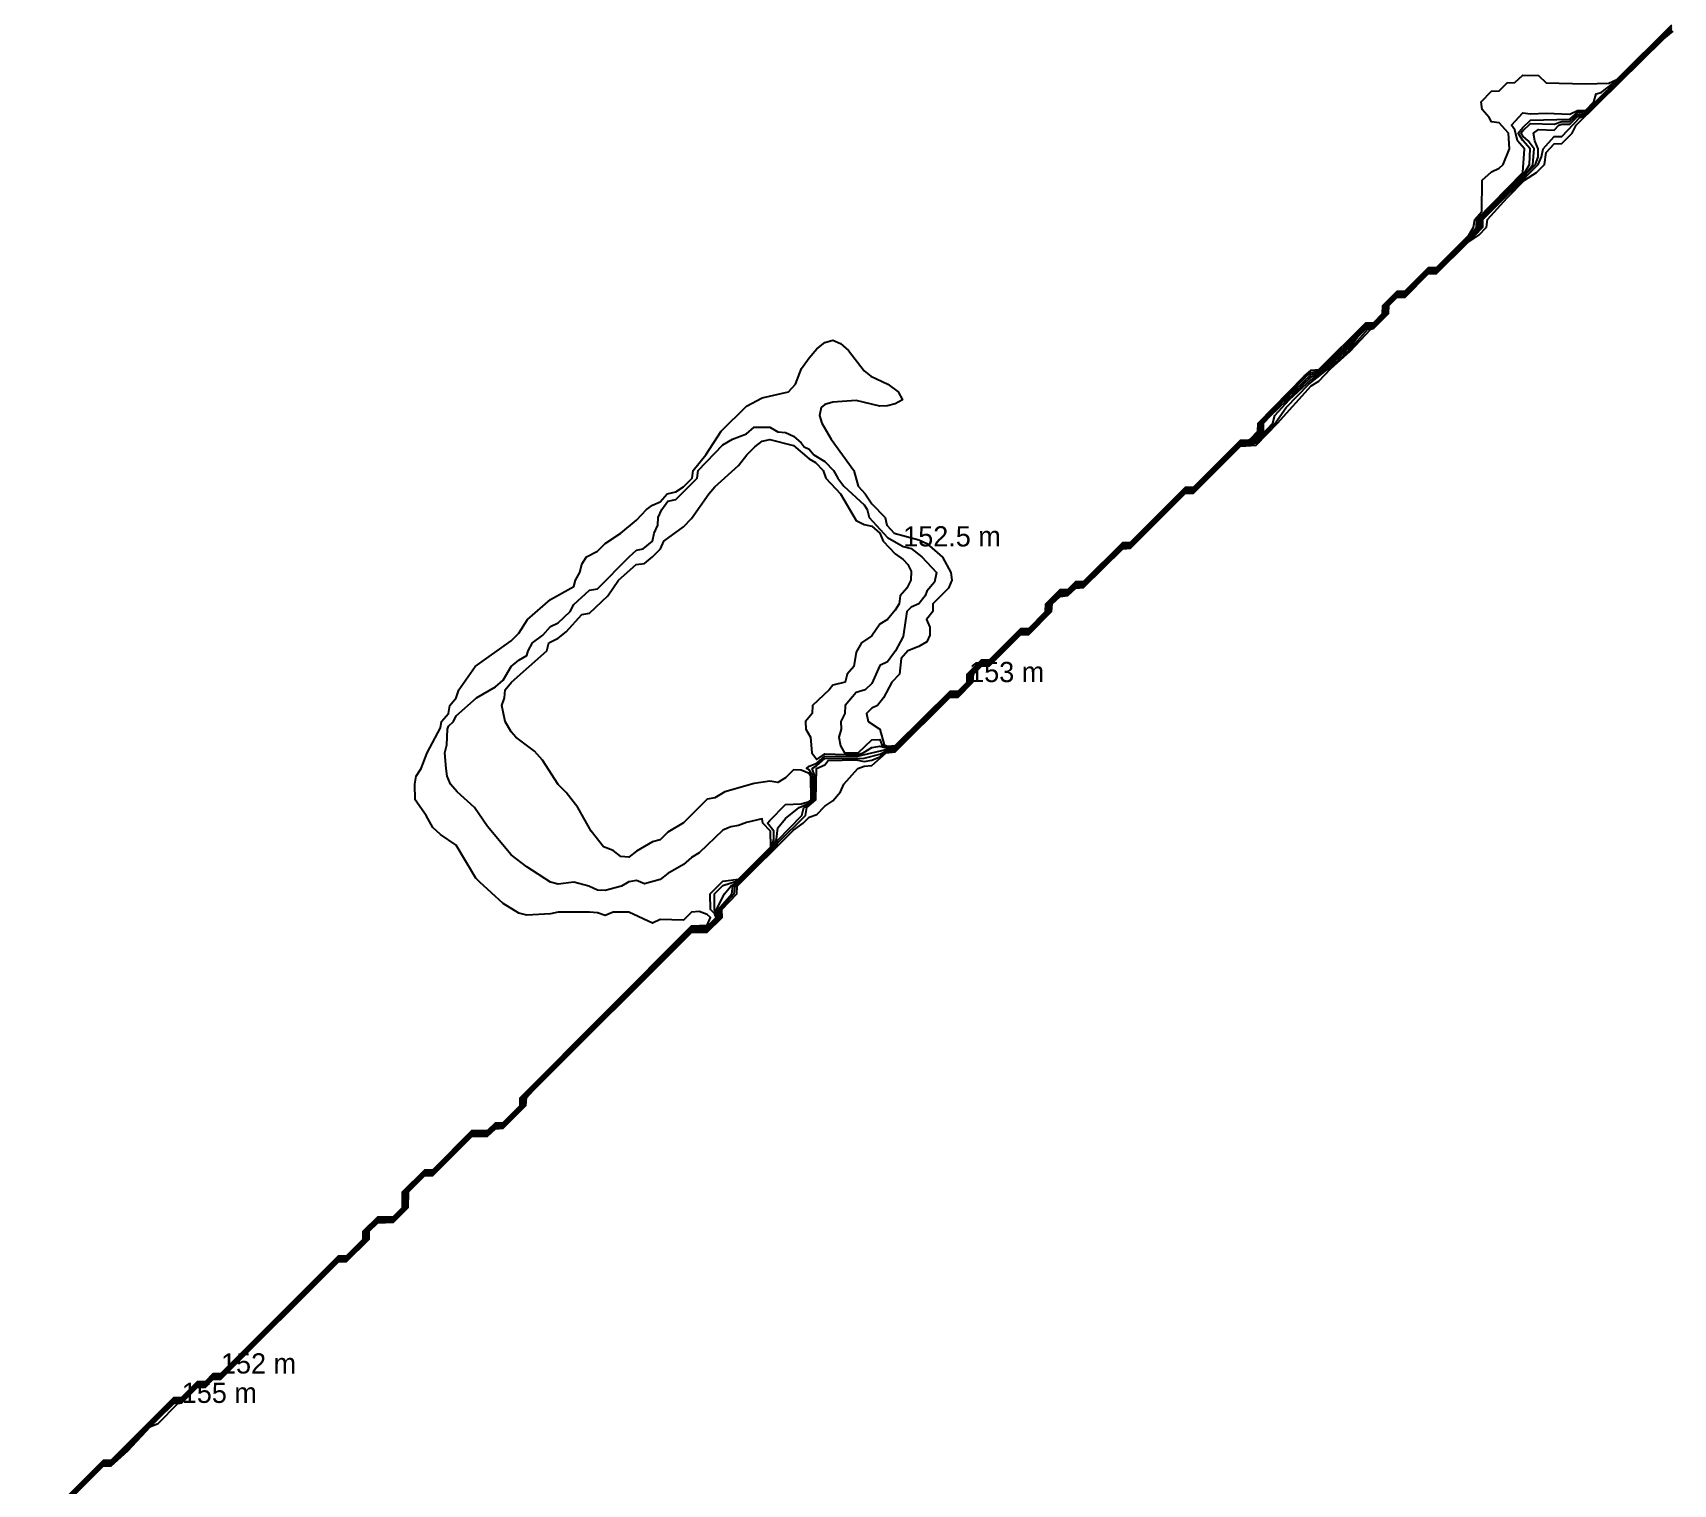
# Model space of a CAD drawing. Header units: metres. Extents: x 1651473 to 1651602, y 8211833 to 8211967.
# Drawn here: x 1651504.14 to 1651519.54, y 8211872.28 to 8211885.9 of the extents above; entities that cross this region are included whole.
import ezdxf

# ---------------------------------------------------------------- set-up
doc = ezdxf.new("R2010")
doc.units = ezdxf.units.M
doc.header["$MEASUREMENT"] = 0
doc.layers.add('Contour_Line_Minor', color=7, linetype='Continuous')
doc.layers.add('FeatureAttribs', color=7, linetype='Continuous')

# ---------------------------------------------------------------- blocks, each defined once
blk = doc.blocks.new('FEATURE')

msp = doc.modelspace()

# ---------------------------------------------------------------- linework, layer by layer
at = {"layer": 'Contour_Line_Minor', "color": 36, "true_color": 0x804000}
for points in [[(1651504.138, 8211871.841, 152), (1651504.801, 8211872.503, 152), (1651504.875, 8211872.503, 152), (1651505.463, 8211873.09, 152), (1651505.537, 8211873.093, 152), (1651505.684, 8211873.241, 152), (1651505.758, 8211873.241, 152), (1651505.831, 8211873.315, 152), (1651505.905, 8211873.315, 152), (1651507.009, 8211874.418, 152), (1651507.083, 8211874.419, 152), (1651507.241, 8211874.577, 152), (1651507.241, 8211874.651, 152), (1651507.377, 8211874.786, 152), (1651507.524, 8211874.787, 152), (1651507.609, 8211874.872, 152), (1651507.61, 8211875.019, 152), (1651507.819, 8211875.227, 152), (1651507.892, 8211875.228, 152), (1651508.261, 8211875.596, 152), (1651508.408, 8211875.597, 152), (1651508.481, 8211875.669, 152), (1651508.555, 8211875.67, 152), (1651508.714, 8211875.829, 152), (1651508.714, 8211875.902, 152), (1651510.322, 8211877.516, 152), (1651510.47, 8211877.522, 152), (1651510.499, 8211877.595, 152), (1651510.469, 8211877.624, 152), (1651510.395, 8211877.652, 152), (1651510.322, 8211877.644, 152), (1651510.248, 8211877.571, 152), (1651510.027, 8211877.575, 152), (1651509.954, 8211877.542, 152), (1651509.733, 8211877.646, 152), (1651509.585, 8211877.645, 152), (1651509.512, 8211877.614, 152), (1651509.438, 8211877.64, 152), (1651509.365, 8211877.644, 152), (1651509.07, 8211877.646, 152), (1651508.997, 8211877.629, 152), (1651508.776, 8211877.617, 152), (1651508.702, 8211877.636, 152), (1651508.555, 8211877.726, 152), (1651508.334, 8211877.925, 152), (1651508.296, 8211877.963, 152), (1651508.113, 8211878.274, 152), (1651507.966, 8211878.374, 152), (1651507.892, 8211878.439, 152), (1651507.831, 8211878.552, 152), (1651507.727, 8211878.699, 152), (1651507.725, 8211878.847, 152), (1651507.736, 8211878.92, 152), (1651507.784, 8211878.994, 152), (1651507.84, 8211879.141, 152), (1651507.966, 8211879.376, 152), (1651507.974, 8211879.435, 152), (1651508.041, 8211879.509, 152), (1651508.052, 8211879.583, 152), (1651508.114, 8211879.656, 152), (1651508.139, 8211879.73, 152), (1651508.292, 8211879.951, 152), (1651508.629, 8211880.192, 152), (1651508.702, 8211880.264, 152), (1651508.781, 8211880.392, 152), (1651508.997, 8211880.58, 152), (1651509.217, 8211880.702, 152), (1651509.232, 8211880.76, 152), (1651509.273, 8211880.834, 152), (1651509.291, 8211880.911, 152), (1651509.337, 8211880.981, 152), (1651509.438, 8211881.034, 152), (1651509.512, 8211881.104, 152), (1651509.658, 8211881.202, 152), (1651509.806, 8211881.325, 152), (1651509.898, 8211881.423, 152), (1651509.954, 8211881.466, 152), (1651510.027, 8211881.497, 152), (1651510.092, 8211881.57, 152), (1651510.174, 8211881.589, 152), (1651510.248, 8211881.637, 152), (1651510.328, 8211881.717, 152), (1651510.337, 8211881.791, 152), (1651510.457, 8211881.938, 152), (1651510.601, 8211882.159, 152), (1651510.837, 8211882.394, 152), (1651510.984, 8211882.471, 152), (1651511.232, 8211882.527, 152), (1651511.299, 8211882.601, 152), (1651511.353, 8211882.748, 152), (1651511.426, 8211882.848, 152), (1651511.499, 8211882.932, 152), (1651511.573, 8211882.992, 152), (1651511.647, 8211883.012, 152), (1651511.72, 8211882.982, 152), (1651511.794, 8211882.917, 152), (1651511.941, 8211882.725, 152), (1651512.004, 8211882.674, 152), (1651512.164, 8211882.601, 152), (1651512.262, 8211882.527, 152), (1651512.302, 8211882.453, 152), (1651512.235, 8211882.414, 152), (1651512.162, 8211882.396, 152), (1651512.088, 8211882.393, 152), (1651511.867, 8211882.447, 152), (1651511.647, 8211882.431, 152), (1651511.573, 8211882.409, 152), (1651511.538, 8211882.38, 152), (1651511.524, 8211882.306, 152), (1651511.546, 8211882.233, 152), (1651511.634, 8211882.085, 152), (1651511.846, 8211881.791, 152), (1651511.887, 8211881.644, 152), (1651511.952, 8211881.57, 152), (1651512.015, 8211881.476, 152), (1651512.14, 8211881.349, 152), (1651512.154, 8211881.276, 152), (1651512.225, 8211881.202, 152), (1651512.456, 8211881.139, 152), (1651512.53, 8211881.106, 152), (1651512.677, 8211880.977, 152), (1651512.757, 8211880.834, 152), (1651512.764, 8211880.76, 152), (1651512.735, 8211880.687, 152), (1651512.586, 8211880.54, 152), (1651512.586, 8211880.466, 152), (1651512.527, 8211880.392, 152), (1651512.56, 8211880.319, 152), (1651512.558, 8211880.245, 152), (1651512.53, 8211880.181, 152), (1651512.456, 8211880.137, 152), (1651512.353, 8211880.098, 152), (1651512.29, 8211880.024, 152), (1651512.273, 8211879.877, 152), (1651512.203, 8211879.804, 152), (1651512.125, 8211879.656, 152), (1651512.069, 8211879.583, 152), (1651512.015, 8211879.559, 152), (1651511.964, 8211879.509, 152), (1651511.979, 8211879.435, 152), (1651512.09, 8211879.362, 152), (1651512.131, 8211879.215, 152), (1651512.162, 8211879.203, 152), (1651512.235, 8211879.21, 152), (1651512.751, 8211879.718, 152), (1651512.824, 8211879.718, 152), (1651512.91, 8211879.804, 152), (1651512.91, 8211879.877, 152), (1651513.045, 8211880.012, 152), (1651513.119, 8211880.012, 152), (1651513.413, 8211880.307, 152), (1651513.487, 8211880.307, 152), (1651513.646, 8211880.466, 152), (1651513.647, 8211880.54, 152), (1651513.781, 8211880.673, 152), (1651513.855, 8211880.674, 152), (1651513.928, 8211880.747, 152), (1651514.002, 8211880.748, 152), (1651514.37, 8211881.115, 152), (1651514.444, 8211881.116, 152), (1651514.959, 8211881.632, 152), (1651515.033, 8211881.633, 152), (1651515.474, 8211882.075, 152), (1651515.548, 8211882.076, 152), (1651515.566, 8211882.085, 152), (1651515.639, 8211882.159, 152), (1651515.64, 8211882.233, 152), (1651516.072, 8211882.674, 152), (1651516.137, 8211882.73, 152), (1651516.21, 8211882.738, 152), (1651516.652, 8211883.175, 152), (1651516.726, 8211883.18, 152), (1651516.809, 8211883.263, 152), (1651516.81, 8211883.337, 152), (1651516.946, 8211883.473, 152), (1651517.02, 8211883.476, 152), (1651517.241, 8211883.695, 152), (1651517.314, 8211883.695, 152), (1651517.619, 8211883.999, 152), (1651517.662, 8211884.073, 152), (1651517.676, 8211884.146, 152), (1651517.742, 8211884.22, 152), (1651517.745, 8211884.514, 152), (1651517.83, 8211884.593, 152), (1651517.903, 8211884.626, 152), (1651517.942, 8211884.662, 152), (1651517.999, 8211884.809, 152), (1651517.99, 8211884.956, 152), (1651517.903, 8211885.053, 152), (1651517.83, 8211885.062, 152), (1651517.809, 8211885.103, 152), (1651517.743, 8211885.177, 152), (1651517.735, 8211885.251, 152), (1651517.83, 8211885.351, 152), (1651517.903, 8211885.354, 152), (1651517.977, 8211885.427, 152), (1651518.05, 8211885.43, 152), (1651518.124, 8211885.499, 152), (1651518.271, 8211885.498, 152), (1651518.345, 8211885.429, 152), (1651518.713, 8211885.418, 152), (1651518.934, 8211885.424, 152), (1651519.007, 8211885.459, 152), (1651519.523, 8211885.972, 152)], [(1651504.138, 8211871.833, 152.5), (1651504.801, 8211872.494, 152.5), (1651504.875, 8211872.494, 152.5), (1651505.463, 8211873.078, 152.5), (1651505.537, 8211873.084, 152.5), (1651505.684, 8211873.232, 152.5), (1651505.758, 8211873.232, 152.5), (1651505.831, 8211873.306, 152.5), (1651505.905, 8211873.306, 152.5), (1651507.009, 8211874.409, 152.5), (1651507.083, 8211874.41, 152.5), (1651507.25, 8211874.577, 152.5), (1651507.25, 8211874.651, 152.5), (1651507.377, 8211874.777, 152.5), (1651507.524, 8211874.778, 152.5), (1651507.618, 8211874.872, 152.5), (1651507.619, 8211875.019, 152.5), (1651507.819, 8211875.218, 152.5), (1651507.892, 8211875.218, 152.5), (1651508.261, 8211875.586, 152.5), (1651508.408, 8211875.588, 152.5), (1651508.481, 8211875.66, 152.5), (1651508.555, 8211875.661, 152.5), (1651508.723, 8211875.829, 152.5), (1651508.724, 8211875.902, 152.5), (1651510.322, 8211877.506, 152.5), (1651510.469, 8211877.51, 152.5), (1651510.553, 8211877.595, 152.5), (1651510.542, 8211877.628, 152.5), (1651510.501, 8211877.669, 152.5), (1651510.496, 8211877.816, 152.5), (1651510.616, 8211877.936, 152.5), (1651510.763, 8211877.954, 152.5), (1651511.065, 8211878.258, 152.5), (1651511.062, 8211878.405, 152.5), (1651510.99, 8211878.479, 152.5), (1651510.984, 8211878.52, 152.5), (1651510.837, 8211878.487, 152.5), (1651510.763, 8211878.458, 152.5), (1651510.69, 8211878.447, 152.5), (1651510.616, 8211878.415, 152.5), (1651510.395, 8211878.202, 152.5), (1651510.322, 8211878.159, 152.5), (1651510.248, 8211878.092, 152.5), (1651510.101, 8211878.007, 152.5), (1651510.027, 8211877.951, 152.5), (1651509.88, 8211877.911, 152.5), (1651509.806, 8211877.941, 152.5), (1651509.733, 8211877.93, 152.5), (1651509.666, 8211877.89, 152.5), (1651509.512, 8211877.847, 152.5), (1651509.438, 8211877.852, 152.5), (1651509.358, 8211877.89, 152.5), (1651509.217, 8211877.925, 152.5), (1651509.07, 8211877.907, 152.5), (1651508.997, 8211877.927, 152.5), (1651508.776, 8211878.069, 152.5), (1651508.629, 8211878.183, 152.5), (1651508.408, 8211878.448, 152.5), (1651508.284, 8211878.626, 152.5), (1651508.121, 8211878.773, 152.5), (1651508.058, 8211878.847, 152.5), (1651508.029, 8211878.92, 152.5), (1651508.018, 8211878.994, 152.5), (1651508.006, 8211879.141, 152.5), (1651508.025, 8211879.215, 152.5), (1651508.031, 8211879.362, 152.5), (1651508.04, 8211879.391, 152.5), (1651508.086, 8211879.435, 152.5), (1651508.113, 8211879.488, 152.5), (1651508.303, 8211879.656, 152.5), (1651508.481, 8211879.759, 152.5), (1651508.555, 8211879.823, 152.5), (1651508.629, 8211879.949, 152.5), (1651508.702, 8211880.011, 152.5), (1651508.776, 8211880.053, 152.5), (1651508.787, 8211880.098, 152.5), (1651508.83, 8211880.172, 152.5), (1651508.927, 8211880.245, 152.5), (1651508.997, 8211880.327, 152.5), (1651509.07, 8211880.359, 152.5), (1651509.182, 8211880.466, 152.5), (1651509.217, 8211880.532, 152.5), (1651509.365, 8211880.667, 152.5), (1651509.438, 8211880.678, 152.5), (1651509.736, 8211880.981, 152.5), (1651509.806, 8211881.041, 152.5), (1651509.867, 8211881.055, 152.5), (1651509.956, 8211881.128, 152.5), (1651509.97, 8211881.202, 152.5), (1651510.007, 8211881.276, 152.5), (1651510.01, 8211881.349, 152.5), (1651510.042, 8211881.423, 152.5), (1651510.101, 8211881.501, 152.5), (1651510.174, 8211881.519, 152.5), (1651510.374, 8211881.717, 152.5), (1651510.384, 8211881.791, 152.5), (1651510.616, 8211882.032, 152.5), (1651510.706, 8211882.085, 152.5), (1651510.837, 8211882.134, 152.5), (1651510.91, 8211882.197, 152.5), (1651511.058, 8211882.196, 152.5), (1651511.131, 8211882.154, 152.5), (1651511.205, 8211882.145, 152.5), (1651511.278, 8211882.112, 152.5), (1651511.352, 8211882.05, 152.5), (1651511.379, 8211882.012, 152.5), (1651511.426, 8211881.989, 152.5), (1651511.471, 8211881.938, 152.5), (1651511.573, 8211881.873, 152.5), (1651511.655, 8211881.791, 152.5), (1651511.694, 8211881.717, 152.5), (1651511.751, 8211881.644, 152.5), (1651511.941, 8211881.468, 152.5), (1651511.972, 8211881.423, 152.5), (1651511.99, 8211881.349, 152.5), (1651512.162, 8211881.16, 152.5), (1651512.309, 8211881.077, 152.5), (1651512.383, 8211881.057, 152.5), (1651512.485, 8211880.981, 152.5), (1651512.62, 8211880.834, 152.5), (1651512.603, 8211880.742, 152.5), (1651512.53, 8211880.656, 152.5), (1651512.516, 8211880.613, 152.5), (1651512.456, 8211880.537, 152.5), (1651512.383, 8211880.506, 152.5), (1651512.344, 8211880.466, 152.5), (1651512.309, 8211880.232, 152.5), (1651512.237, 8211880.098, 152.5), (1651512.162, 8211879.994, 152.5), (1651512.088, 8211879.959, 152.5), (1651512.015, 8211879.791, 152.5), (1651511.953, 8211879.73, 152.5), (1651511.867, 8211879.707, 152.5), (1651511.764, 8211879.583, 152.5), (1651511.76, 8211879.509, 152.5), (1651511.724, 8211879.435, 152.5), (1651511.727, 8211879.362, 152.5), (1651511.706, 8211879.288, 152.5), (1651511.72, 8211879.207, 152.5), (1651511.758, 8211879.141, 152.5), (1651511.885, 8211879.141, 152.5), (1651512.015, 8211879.263, 152.5), (1651512.088, 8211879.266, 152.5), (1651512.107, 8211879.215, 152.5), (1651512.162, 8211879.193, 152.5), (1651512.235, 8211879.2, 152.5), (1651512.751, 8211879.709, 152.5), (1651512.824, 8211879.709, 152.5), (1651512.919, 8211879.804, 152.5), (1651512.92, 8211879.877, 152.5), (1651513.045, 8211880.003, 152.5), (1651513.119, 8211880.003, 152.5), (1651513.413, 8211880.298, 152.5), (1651513.487, 8211880.298, 152.5), (1651513.655, 8211880.466, 152.5), (1651513.658, 8211880.54, 152.5), (1651513.781, 8211880.663, 152.5), (1651513.855, 8211880.665, 152.5), (1651513.928, 8211880.737, 152.5), (1651514.002, 8211880.739, 152.5), (1651514.37, 8211881.105, 152.5), (1651514.444, 8211881.107, 152.5), (1651514.959, 8211881.623, 152.5), (1651515.033, 8211881.623, 152.5), (1651515.474, 8211882.066, 152.5), (1651515.548, 8211882.066, 152.5), (1651515.584, 8211882.085, 152.5), (1651515.656, 8211882.159, 152.5), (1651515.657, 8211882.233, 152.5), (1651516.095, 8211882.674, 152.5), (1651516.137, 8211882.711, 152.5), (1651516.21, 8211882.724, 152.5), (1651516.468, 8211882.969, 152.5), (1651516.652, 8211883.161, 152.5), (1651516.726, 8211883.171, 152.5), (1651516.818, 8211883.263, 152.5), (1651516.819, 8211883.337, 152.5), (1651516.946, 8211883.464, 152.5), (1651517.02, 8211883.466, 152.5), (1651517.241, 8211883.686, 152.5), (1651517.314, 8211883.686, 152.5), (1651517.631, 8211883.999, 152.5), (1651517.69, 8211884.073, 152.5), (1651517.695, 8211884.146, 152.5), (1651518.127, 8211884.588, 152.5), (1651518.142, 8211884.809, 152.5), (1651518.074, 8211884.883, 152.5), (1651518.05, 8211884.988, 152.5), (1651518.018, 8211885.03, 152.5), (1651518.124, 8211885.147, 152.5), (1651518.198, 8211885.136, 152.5), (1651518.345, 8211885.144, 152.5), (1651518.566, 8211885.133, 152.5), (1651518.639, 8211885.168, 152.5), (1651518.713, 8211885.17, 152.5), (1651518.793, 8211885.251, 152.5), (1651518.814, 8211885.324, 152.5), (1651518.86, 8211885.338, 152.5), (1651519.007, 8211885.45, 152.5), (1651519.523, 8211885.962, 152.5)], [(1651504.138, 8211871.824, 153), (1651504.801, 8211872.485, 153), (1651504.875, 8211872.485, 153), (1651505.463, 8211873.067, 153), (1651505.537, 8211873.075, 153), (1651505.684, 8211873.223, 153), (1651505.758, 8211873.223, 153), (1651505.831, 8211873.297, 153), (1651505.905, 8211873.297, 153), (1651507.009, 8211874.4, 153), (1651507.083, 8211874.401, 153), (1651507.259, 8211874.577, 153), (1651507.259, 8211874.651, 153), (1651507.377, 8211874.767, 153), (1651507.524, 8211874.769, 153), (1651507.627, 8211874.872, 153), (1651507.629, 8211875.019, 153), (1651507.819, 8211875.209, 153), (1651507.892, 8211875.209, 153), (1651508.261, 8211875.577, 153), (1651508.408, 8211875.579, 153), (1651508.481, 8211875.65, 153), (1651508.555, 8211875.653, 153), (1651508.732, 8211875.829, 153), (1651508.734, 8211875.902, 153), (1651510.322, 8211877.495, 153), (1651510.469, 8211877.499, 153), (1651510.564, 8211877.595, 153), (1651510.536, 8211877.669, 153), (1651510.538, 8211877.816, 153), (1651510.616, 8211877.895, 153), (1651510.763, 8211877.943, 153), (1651511.077, 8211878.258, 153), (1651511.093, 8211878.331, 153), (1651511.093, 8211878.405, 153), (1651511.035, 8211878.479, 153), (1651511.058, 8211878.505, 153), (1651511.205, 8211878.654, 153), (1651511.352, 8211878.662, 153), (1651511.426, 8211878.682, 153), (1651511.444, 8211878.699, 153), (1651511.441, 8211878.92, 153), (1651511.426, 8211878.947, 153), (1651511.352, 8211878.978, 153), (1651511.278, 8211878.98, 153), (1651511.205, 8211878.905, 153), (1651511.131, 8211878.863, 153), (1651511.058, 8211878.874, 153), (1651510.91, 8211878.852, 153), (1651510.633, 8211878.773, 153), (1651510.542, 8211878.717, 153), (1651510.469, 8211878.706, 153), (1651510.248, 8211878.482, 153), (1651510.101, 8211878.395, 153), (1651510.027, 8211878.324, 153), (1651509.954, 8211878.304, 153), (1651509.806, 8211878.217, 153), (1651509.733, 8211878.16, 153), (1651509.659, 8211878.167, 153), (1651509.585, 8211878.225, 153), (1651509.497, 8211878.258, 153), (1651509.379, 8211878.405, 153), (1651509.256, 8211878.626, 153), (1651509.144, 8211878.768, 153), (1651509.07, 8211878.843, 153), (1651508.923, 8211879.071, 153), (1651508.849, 8211879.155, 153), (1651508.674, 8211879.288, 153), (1651508.629, 8211879.337, 153), (1651508.572, 8211879.435, 153), (1651508.541, 8211879.583, 153), (1651508.566, 8211879.656, 153), (1651508.573, 8211879.73, 153), (1651508.633, 8211879.804, 153), (1651508.965, 8211880.098, 153), (1651508.981, 8211880.172, 153), (1651509.07, 8211880.215, 153), (1651509.144, 8211880.277, 153), (1651509.291, 8211880.438, 153), (1651509.365, 8211880.45, 153), (1651509.535, 8211880.613, 153), (1651509.636, 8211880.76, 153), (1651509.801, 8211880.908, 153), (1651509.88, 8211880.916, 153), (1651509.957, 8211880.981, 153), (1651510.03, 8211881.055, 153), (1651510.063, 8211881.128, 153), (1651510.248, 8211881.262, 153), (1651510.322, 8211881.338, 153), (1651510.483, 8211881.57, 153), (1651510.542, 8211881.637, 153), (1651510.763, 8211881.836, 153), (1651510.842, 8211881.938, 153), (1651510.916, 8211882.012, 153), (1651510.984, 8211882.065, 153), (1651511.058, 8211882.08, 153), (1651511.278, 8211882.026, 153), (1651511.426, 8211881.899, 153), (1651511.485, 8211881.865, 153), (1651511.559, 8211881.791, 153), (1651511.584, 8211881.717, 153), (1651511.72, 8211881.57, 153), (1651511.867, 8211881.322, 153), (1651511.941, 8211881.284, 153), (1651512.015, 8211881.267, 153), (1651512.088, 8211881.203, 153), (1651512.122, 8211881.128, 153), (1651512.235, 8211881.009, 153), (1651512.309, 8211880.955, 153), (1651512.353, 8211880.908, 153), (1651512.383, 8211880.845, 153), (1651512.382, 8211880.76, 153), (1651512.344, 8211880.687, 153), (1651512.279, 8211880.613, 153), (1651512.27, 8211880.54, 153), (1651512.235, 8211880.479, 153), (1651512.162, 8211880.391, 153), (1651512.088, 8211880.348, 153), (1651512.015, 8211880.239, 153), (1651511.918, 8211880.172, 153), (1651511.867, 8211880.084, 153), (1651511.846, 8211879.951, 153), (1651511.782, 8211879.877, 153), (1651511.765, 8211879.804, 153), (1651511.647, 8211879.774, 153), (1651511.614, 8211879.73, 153), (1651511.456, 8211879.583, 153), (1651511.455, 8211879.509, 153), (1651511.391, 8211879.435, 153), (1651511.395, 8211879.362, 153), (1651511.44, 8211879.288, 153), (1651511.45, 8211879.141, 153), (1651511.499, 8211879.077, 153), (1651511.573, 8211879.131, 153), (1651511.867, 8211879.12, 153), (1651511.932, 8211879.141, 153), (1651512.015, 8211879.19, 153), (1651512.088, 8211879.203, 153), (1651512.162, 8211879.184, 153), (1651512.235, 8211879.189, 153), (1651512.751, 8211879.699, 153), (1651512.824, 8211879.7, 153), (1651512.928, 8211879.804, 153), (1651512.93, 8211879.877, 153), (1651513.045, 8211879.993, 153), (1651513.119, 8211879.994, 153), (1651513.413, 8211880.288, 153), (1651513.487, 8211880.289, 153), (1651513.664, 8211880.466, 153), (1651513.668, 8211880.54, 153), (1651513.781, 8211880.653, 153), (1651513.855, 8211880.655, 153), (1651513.928, 8211880.727, 153), (1651514.002, 8211880.73, 153), (1651514.37, 8211881.096, 153), (1651514.444, 8211881.098, 153), (1651514.959, 8211881.614, 153), (1651515.033, 8211881.614, 153), (1651515.474, 8211882.056, 153), (1651515.548, 8211882.057, 153), (1651515.601, 8211882.085, 153), (1651515.673, 8211882.159, 153), (1651515.673, 8211882.233, 153), (1651515.842, 8211882.405, 153), (1651516.137, 8211882.691, 153), (1651516.21, 8211882.711, 153), (1651516.486, 8211882.969, 153), (1651516.652, 8211883.148, 153), (1651516.726, 8211883.162, 153), (1651516.827, 8211883.263, 153), (1651516.829, 8211883.337, 153), (1651516.946, 8211883.454, 153), (1651517.02, 8211883.456, 153), (1651517.241, 8211883.677, 153), (1651517.314, 8211883.677, 153), (1651517.643, 8211883.999, 153), (1651517.705, 8211884.073, 153), (1651517.708, 8211884.146, 153), (1651518.145, 8211884.588, 153), (1651518.189, 8211884.662, 153), (1651518.193, 8211884.809, 153), (1651518.124, 8211884.887, 153), (1651518.083, 8211884.956, 153), (1651518.124, 8211885.009, 153), (1651518.198, 8211885.077, 153), (1651518.566, 8211885.087, 153), (1651518.639, 8211885.149, 153), (1651518.713, 8211885.158, 153), (1651519.523, 8211885.952, 153)], [(1651504.138, 8211871.815, 153.5), (1651504.801, 8211872.476, 153.5), (1651504.875, 8211872.477, 153.5), (1651505.463, 8211873.056, 153.5), (1651505.537, 8211873.066, 153.5), (1651505.684, 8211873.214, 153.5), (1651505.758, 8211873.214, 153.5), (1651505.831, 8211873.288, 153.5), (1651505.905, 8211873.288, 153.5), (1651507.009, 8211874.39, 153.5), (1651507.083, 8211874.392, 153.5), (1651507.268, 8211874.577, 153.5), (1651507.268, 8211874.651, 153.5), (1651507.377, 8211874.758, 153.5), (1651507.524, 8211874.76, 153.5), (1651507.636, 8211874.872, 153.5), (1651507.638, 8211875.019, 153.5), (1651507.819, 8211875.2, 153.5), (1651507.892, 8211875.2, 153.5), (1651508.261, 8211875.567, 153.5), (1651508.408, 8211875.57, 153.5), (1651508.481, 8211875.641, 153.5), (1651508.555, 8211875.644, 153.5), (1651508.741, 8211875.829, 153.5), (1651508.744, 8211875.902, 153.5), (1651510.322, 8211877.485, 153.5), (1651510.469, 8211877.488, 153.5), (1651510.575, 8211877.595, 153.5), (1651510.556, 8211877.669, 153.5), (1651510.63, 8211877.816, 153.5), (1651510.691, 8211877.89, 153.5), (1651510.763, 8211877.931, 153.5), (1651511.089, 8211878.258, 153.5), (1651511.118, 8211878.331, 153.5), (1651511.131, 8211878.437, 153.5), (1651511.205, 8211878.524, 153.5), (1651511.332, 8211878.626, 153.5), (1651511.426, 8211878.667, 153.5), (1651511.459, 8211878.699, 153.5), (1651511.46, 8211878.92, 153.5), (1651511.426, 8211878.981, 153.5), (1651511.401, 8211878.994, 153.5), (1651511.426, 8211879.015, 153.5), (1651511.499, 8211879.044, 153.5), (1651511.573, 8211879.109, 153.5), (1651511.867, 8211879.105, 153.5), (1651512.162, 8211879.175, 153.5), (1651512.235, 8211879.179, 153.5), (1651512.751, 8211879.69, 153.5), (1651512.824, 8211879.691, 153.5), (1651512.937, 8211879.804, 153.5), (1651512.939, 8211879.877, 153.5), (1651513.045, 8211879.983, 153.5), (1651513.119, 8211879.984, 153.5), (1651513.413, 8211880.279, 153.5), (1651513.487, 8211880.279, 153.5), (1651513.674, 8211880.466, 153.5), (1651513.678, 8211880.54, 153.5), (1651513.781, 8211880.643, 153.5), (1651513.855, 8211880.646, 153.5), (1651513.928, 8211880.717, 153.5), (1651514.002, 8211880.72, 153.5), (1651514.37, 8211881.086, 153.5), (1651514.444, 8211881.089, 153.5), (1651514.959, 8211881.605, 153.5), (1651515.033, 8211881.605, 153.5), (1651515.474, 8211882.047, 153.5), (1651515.548, 8211882.047, 153.5), (1651515.618, 8211882.085, 153.5), (1651515.69, 8211882.159, 153.5), (1651515.69, 8211882.233, 153.5), (1651515.761, 8211882.306, 153.5), (1651516.137, 8211882.67, 153.5), (1651516.21, 8211882.698, 153.5), (1651516.347, 8211882.821, 153.5), (1651516.505, 8211882.97, 153.5), (1651516.652, 8211883.134, 153.5), (1651516.726, 8211883.153, 153.5), (1651516.837, 8211883.263, 153.5), (1651516.839, 8211883.337, 153.5), (1651516.946, 8211883.444, 153.5), (1651517.02, 8211883.447, 153.5), (1651517.241, 8211883.667, 153.5), (1651517.314, 8211883.668, 153.5), (1651517.72, 8211884.073, 153.5), (1651517.722, 8211884.146, 153.5), (1651518.162, 8211884.588, 153.5), (1651518.219, 8211884.662, 153.5), (1651518.232, 8211884.809, 153.5), (1651518.176, 8211884.883, 153.5), (1651518.124, 8211884.928, 153.5), (1651518.107, 8211884.956, 153.5), (1651518.124, 8211884.978, 153.5), (1651518.198, 8211885.045, 153.5), (1651518.419, 8211885.039, 153.5), (1651518.492, 8211885.064, 153.5), (1651518.566, 8211885.064, 153.5), (1651518.639, 8211885.131, 153.5), (1651518.713, 8211885.145, 153.5), (1651519.523, 8211885.942, 153.5)], [(1651504.138, 8211871.806, 154), (1651504.801, 8211872.467, 154), (1651504.875, 8211872.468, 154), (1651505.463, 8211873.045, 154), (1651505.537, 8211873.057, 154), (1651505.684, 8211873.205, 154), (1651505.758, 8211873.206, 154), (1651505.831, 8211873.279, 154), (1651505.905, 8211873.279, 154), (1651507.009, 8211874.381, 154), (1651507.083, 8211874.383, 154), (1651507.277, 8211874.577, 154), (1651507.277, 8211874.651, 154), (1651507.377, 8211874.748, 154), (1651507.524, 8211874.752, 154), (1651507.645, 8211874.872, 154), (1651507.647, 8211875.019, 154), (1651507.819, 8211875.19, 154), (1651507.892, 8211875.191, 154), (1651508.261, 8211875.558, 154), (1651508.408, 8211875.561, 154), (1651508.481, 8211875.631, 154), (1651508.555, 8211875.635, 154), (1651508.75, 8211875.829, 154), (1651508.753, 8211875.902, 154), (1651508.824, 8211875.976, 154), (1651510.322, 8211877.474, 154), (1651510.469, 8211877.477, 154), (1651510.586, 8211877.595, 154), (1651510.572, 8211877.669, 154), (1651510.699, 8211877.816, 154), (1651510.711, 8211877.89, 154), (1651510.763, 8211877.92, 154), (1651511.102, 8211878.258, 154), (1651511.131, 8211878.32, 154), (1651511.357, 8211878.552, 154), (1651511.376, 8211878.626, 154), (1651511.426, 8211878.652, 154), (1651511.474, 8211878.699, 154), (1651511.479, 8211878.92, 154), (1651511.453, 8211878.994, 154), (1651511.499, 8211879.02, 154), (1651511.573, 8211879.087, 154), (1651511.941, 8211879.091, 154), (1651512.088, 8211879.126, 154), (1651512.162, 8211879.165, 154), (1651512.235, 8211879.168, 154), (1651512.751, 8211879.681, 154), (1651512.824, 8211879.681, 154), (1651512.946, 8211879.804, 154), (1651512.949, 8211879.877, 154), (1651513.045, 8211879.974, 154), (1651513.119, 8211879.975, 154), (1651513.413, 8211880.269, 154), (1651513.487, 8211880.27, 154), (1651513.683, 8211880.466, 154), (1651513.688, 8211880.54, 154), (1651513.781, 8211880.633, 154), (1651513.855, 8211880.636, 154), (1651513.928, 8211880.707, 154), (1651514.002, 8211880.711, 154), (1651514.37, 8211881.076, 154), (1651514.444, 8211881.08, 154), (1651514.959, 8211881.596, 154), (1651515.033, 8211881.596, 154), (1651515.474, 8211882.037, 154), (1651515.548, 8211882.038, 154), (1651515.621, 8211882.069, 154), (1651515.78, 8211882.233, 154), (1651515.798, 8211882.306, 154), (1651515.932, 8211882.453, 154), (1651516.137, 8211882.644, 154), (1651516.21, 8211882.684, 154), (1651516.357, 8211882.814, 154), (1651516.505, 8211882.95, 154), (1651516.574, 8211883.042, 154), (1651516.652, 8211883.12, 154), (1651516.726, 8211883.143, 154), (1651516.846, 8211883.263, 154), (1651516.848, 8211883.337, 154), (1651516.946, 8211883.435, 154), (1651517.02, 8211883.437, 154), (1651517.241, 8211883.658, 154), (1651517.314, 8211883.658, 154), (1651517.734, 8211884.073, 154), (1651517.736, 8211884.146, 154), (1651518.245, 8211884.662, 154), (1651518.269, 8211884.735, 154), (1651518.27, 8211884.809, 154), (1651518.239, 8211884.883, 154), (1651518.227, 8211884.956, 154), (1651518.271, 8211884.989, 154), (1651518.419, 8211884.985, 154), (1651518.463, 8211885.03, 154), (1651518.492, 8211885.041, 154), (1651518.566, 8211885.041, 154), (1651518.639, 8211885.112, 154), (1651518.713, 8211885.133, 154), (1651519.523, 8211885.932, 154)], [(1651504.138, 8211871.797, 154.5), (1651504.801, 8211872.459, 154.5), (1651504.875, 8211872.459, 154.5), (1651505.463, 8211873.033, 154.5), (1651505.537, 8211873.048, 154.5), (1651505.684, 8211873.196, 154.5), (1651505.758, 8211873.197, 154.5), (1651505.831, 8211873.27, 154.5), (1651505.905, 8211873.27, 154.5), (1651507.009, 8211874.372, 154.5), (1651507.083, 8211874.374, 154.5), (1651507.286, 8211874.577, 154.5), (1651507.286, 8211874.651, 154.5), (1651507.377, 8211874.739, 154.5), (1651507.524, 8211874.743, 154.5), (1651507.654, 8211874.872, 154.5), (1651507.656, 8211875.019, 154.5), (1651507.819, 8211875.181, 154.5), (1651507.892, 8211875.182, 154.5), (1651508.261, 8211875.548, 154.5), (1651508.408, 8211875.552, 154.5), (1651508.481, 8211875.622, 154.5), (1651508.555, 8211875.626, 154.5), (1651508.759, 8211875.829, 154.5), (1651508.763, 8211875.902, 154.5), (1651508.833, 8211875.976, 154.5), (1651510.322, 8211877.464, 154.5), (1651510.469, 8211877.467, 154.5), (1651510.597, 8211877.595, 154.5), (1651510.588, 8211877.669, 154.5), (1651510.723, 8211877.816, 154.5), (1651510.731, 8211877.89, 154.5), (1651510.763, 8211877.908, 154.5), (1651511.043, 8211878.184, 154.5), (1651511.114, 8211878.258, 154.5), (1651511.131, 8211878.294, 154.5), (1651511.393, 8211878.552, 154.5), (1651511.404, 8211878.626, 154.5), (1651511.489, 8211878.699, 154.5), (1651511.496, 8211878.994, 154.5), (1651511.573, 8211879.026, 154.5), (1651511.604, 8211879.067, 154.5), (1651511.867, 8211879.075, 154.5), (1651511.941, 8211879.06, 154.5), (1651512.015, 8211879.072, 154.5), (1651512.088, 8211879.103, 154.5), (1651512.126, 8211879.141, 154.5), (1651512.162, 8211879.156, 154.5), (1651512.235, 8211879.158, 154.5), (1651512.751, 8211879.672, 154.5), (1651512.824, 8211879.672, 154.5), (1651512.955, 8211879.804, 154.5), (1651512.959, 8211879.877, 154.5), (1651513.045, 8211879.964, 154.5), (1651513.119, 8211879.966, 154.5), (1651513.413, 8211880.26, 154.5), (1651513.487, 8211880.261, 154.5), (1651513.692, 8211880.466, 154.5), (1651513.698, 8211880.54, 154.5), (1651513.781, 8211880.623, 154.5), (1651513.855, 8211880.627, 154.5), (1651513.928, 8211880.697, 154.5), (1651514.002, 8211880.702, 154.5), (1651514.37, 8211881.066, 154.5), (1651514.444, 8211881.071, 154.5), (1651514.959, 8211881.586, 154.5), (1651515.033, 8211881.587, 154.5), (1651515.474, 8211882.028, 154.5), (1651515.548, 8211882.029, 154.5), (1651515.621, 8211882.049, 154.5), (1651515.801, 8211882.233, 154.5), (1651515.905, 8211882.38, 154.5), (1651516.118, 8211882.601, 154.5), (1651516.357, 8211882.792, 154.5), (1651516.505, 8211882.93, 154.5), (1651516.67, 8211883.116, 154.5), (1651516.726, 8211883.134, 154.5), (1651516.855, 8211883.263, 154.5), (1651516.858, 8211883.337, 154.5), (1651516.946, 8211883.425, 154.5), (1651517.02, 8211883.427, 154.5), (1651517.241, 8211883.649, 154.5), (1651517.314, 8211883.649, 154.5), (1651517.678, 8211883.999, 154.5), (1651517.749, 8211884.073, 154.5), (1651517.75, 8211884.146, 154.5), (1651518.27, 8211884.662, 154.5), (1651518.301, 8211884.735, 154.5), (1651518.315, 8211884.809, 154.5), (1651518.419, 8211884.924, 154.5), (1651518.492, 8211884.923, 154.5), (1651518.659, 8211885.103, 154.5), (1651518.713, 8211885.12, 154.5), (1651519.523, 8211885.922, 154.5)], [(1651504.138, 8211871.788, 155), (1651504.801, 8211872.45, 155), (1651504.875, 8211872.45, 155), (1651505.03, 8211872.59, 155), (1651505.243, 8211872.818, 155), (1651505.316, 8211872.847, 155), (1651505.499, 8211873.032, 155), (1651505.537, 8211873.039, 155), (1651505.684, 8211873.188, 155), (1651505.758, 8211873.188, 155), (1651505.831, 8211873.261, 155), (1651505.905, 8211873.261, 155), (1651507.009, 8211874.363, 155), (1651507.083, 8211874.365, 155), (1651507.295, 8211874.577, 155), (1651507.295, 8211874.651, 155), (1651507.377, 8211874.729, 155), (1651507.524, 8211874.734, 155), (1651507.663, 8211874.872, 155), (1651507.665, 8211875.019, 155), (1651507.819, 8211875.172, 155), (1651507.892, 8211875.173, 155), (1651508.261, 8211875.539, 155), (1651508.408, 8211875.543, 155), (1651508.481, 8211875.612, 155), (1651508.555, 8211875.617, 155), (1651508.768, 8211875.829, 155), (1651508.773, 8211875.902, 155), (1651508.842, 8211875.976, 155), (1651510.322, 8211877.453, 155), (1651510.469, 8211877.456, 155), (1651510.608, 8211877.595, 155), (1651510.605, 8211877.669, 155), (1651510.747, 8211877.816, 155), (1651510.751, 8211877.89, 155), (1651511.278, 8211878.415, 155), (1651511.369, 8211878.479, 155), (1651511.426, 8211878.535, 155), (1651511.499, 8211878.56, 155), (1651511.573, 8211878.641, 155), (1651511.647, 8211878.691, 155), (1651511.72, 8211878.774, 155), (1651511.751, 8211878.847, 155), (1651511.883, 8211878.994, 155), (1651511.941, 8211879.015, 155), (1651512.015, 8211879.021, 155), (1651512.149, 8211879.141, 155), (1651512.235, 8211879.148, 155), (1651512.751, 8211879.663, 155), (1651512.824, 8211879.663, 155), (1651512.964, 8211879.804, 155), (1651512.968, 8211879.877, 155), (1651513.045, 8211879.955, 155), (1651513.119, 8211879.956, 155), (1651513.413, 8211880.25, 155), (1651513.487, 8211880.252, 155), (1651513.701, 8211880.466, 155), (1651513.708, 8211880.537, 155), (1651513.781, 8211880.607, 155), (1651513.855, 8211880.617, 155), (1651513.928, 8211880.687, 155), (1651514.002, 8211880.693, 155), (1651514.37, 8211881.056, 155), (1651514.444, 8211881.062, 155), (1651514.959, 8211881.577, 155), (1651515.033, 8211881.578, 155), (1651515.474, 8211882.019, 155), (1651515.621, 8211882.029, 155), (1651515.822, 8211882.233, 155), (1651516.137, 8211882.584, 155), (1651516.21, 8211882.628, 155), (1651516.324, 8211882.748, 155), (1651516.505, 8211882.909, 155), (1651516.698, 8211883.116, 155), (1651516.726, 8211883.125, 155), (1651516.865, 8211883.263, 155), (1651516.868, 8211883.337, 155), (1651516.946, 8211883.416, 155), (1651517.02, 8211883.418, 155), (1651517.241, 8211883.64, 155), (1651517.314, 8211883.64, 155), (1651517.609, 8211883.931, 155), (1651517.711, 8211883.999, 155), (1651517.784, 8211884.073, 155), (1651517.793, 8211884.146, 155), (1651517.977, 8211884.348, 155), (1651518.14, 8211884.514, 155), (1651518.253, 8211884.588, 155), (1651518.328, 8211884.662, 155), (1651518.345, 8211884.775, 155), (1651518.419, 8211884.856, 155), (1651518.492, 8211884.858, 155), (1651518.589, 8211884.956, 155), (1651518.625, 8211885.03, 155), (1651519.449, 8211885.842, 155), (1651519.537, 8211885.913, 155)]]:
    msp.add_polyline3d(points, dxfattribs=at)

# ---------------------------------------------------------------- block references
at = {"layer": 'FeatureAttribs'}
ref = msp.add_blockref('FEATURE', (1651512.309, 8211881.077, 152.5), dxfattribs=at)
ref.add_attrib('NAME', '152.5 m', (1651512.309, 8211881.077, 152.5), dxfattribs={"height": 0.1896})
ref.add_attrib('NAME', '152.5 m', (1651512.309, 8211881.077, 152.5), dxfattribs={"height": 0.1896})
ref = msp.add_blockref('FEATURE', (1651512.928, 8211879.804, 153), dxfattribs=at)
ref.add_attrib('NAME', '153 m', (1651512.928, 8211879.804, 153), dxfattribs={"height": 0.1896})
ref.add_attrib('NAME', '153 m', (1651512.928, 8211879.804, 153), dxfattribs={"height": 0.1896})
ref = msp.add_blockref('FEATURE', (1651505.905, 8211873.315, 152), dxfattribs=at)
ref.add_attrib('NAME', '152 m', (1651505.905, 8211873.315, 152), dxfattribs={"height": 0.1896})
ref.add_attrib('NAME', '152 m', (1651505.905, 8211873.315, 152), dxfattribs={"height": 0.1896})
ref = msp.add_blockref('FEATURE', (1651505.537, 8211873.039, 155), dxfattribs=at)
ref.add_attrib('NAME', '155 m', (1651505.537, 8211873.039, 155), dxfattribs={"height": 0.1896})
ref.add_attrib('NAME', '155 m', (1651505.537, 8211873.039, 155), dxfattribs={"height": 0.1896})

doc.saveas('drawing.dxf')
